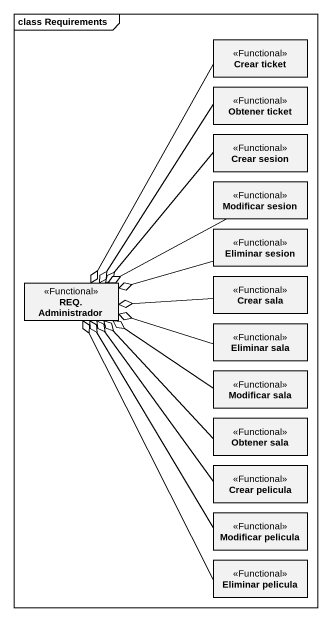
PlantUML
@startuml
mainframe class Requirements
hide circle
hide empty members
class "Crear ticket" as Crear_ticket <<Functional>>
class "Obtener ticket" as Obtener_ticket <<Functional>>
class "Crear sesion" as Crear_sesion <<Functional>>
class "Modificar sesion" as Modificar_sesion <<Functional>>
class "Eliminar sesion" as Eliminar_sesion <<Functional>>
class "REQ. Administrador" as REQ_Administrador <<Functional>>
class "Crear sala" as Crear_sala <<Functional>>
class "Eliminar sala" as Eliminar_sala <<Functional>>
class "Modificar sala" as Modificar_sala <<Functional>>
class "Obtener sala" as Obtener_sala <<Functional>>
class "Crear pelicula" as Crear_pelicula <<Functional>>
class "Modificar pelicula" as Modificar_pelicula <<Functional>>
class "Eliminar pelicula" as Eliminar_pelicula <<Functional>>
Crear_ticket --o REQ_Administrador
Obtener_ticket --o REQ_Administrador
Crear_sesion --o REQ_Administrador
Modificar_sesion -left-o REQ_Administrador
Eliminar_sesion -left-o REQ_Administrador
Crear_sala -left-o REQ_Administrador
Eliminar_sala -left-o REQ_Administrador
Modificar_sala -left-o REQ_Administrador
Obtener_sala -up-o REQ_Administrador
Crear_pelicula -up-o REQ_Administrador
Modificar_pelicula -up-o REQ_Administrador
Eliminar_pelicula -up-o REQ_Administrador
@enduml
